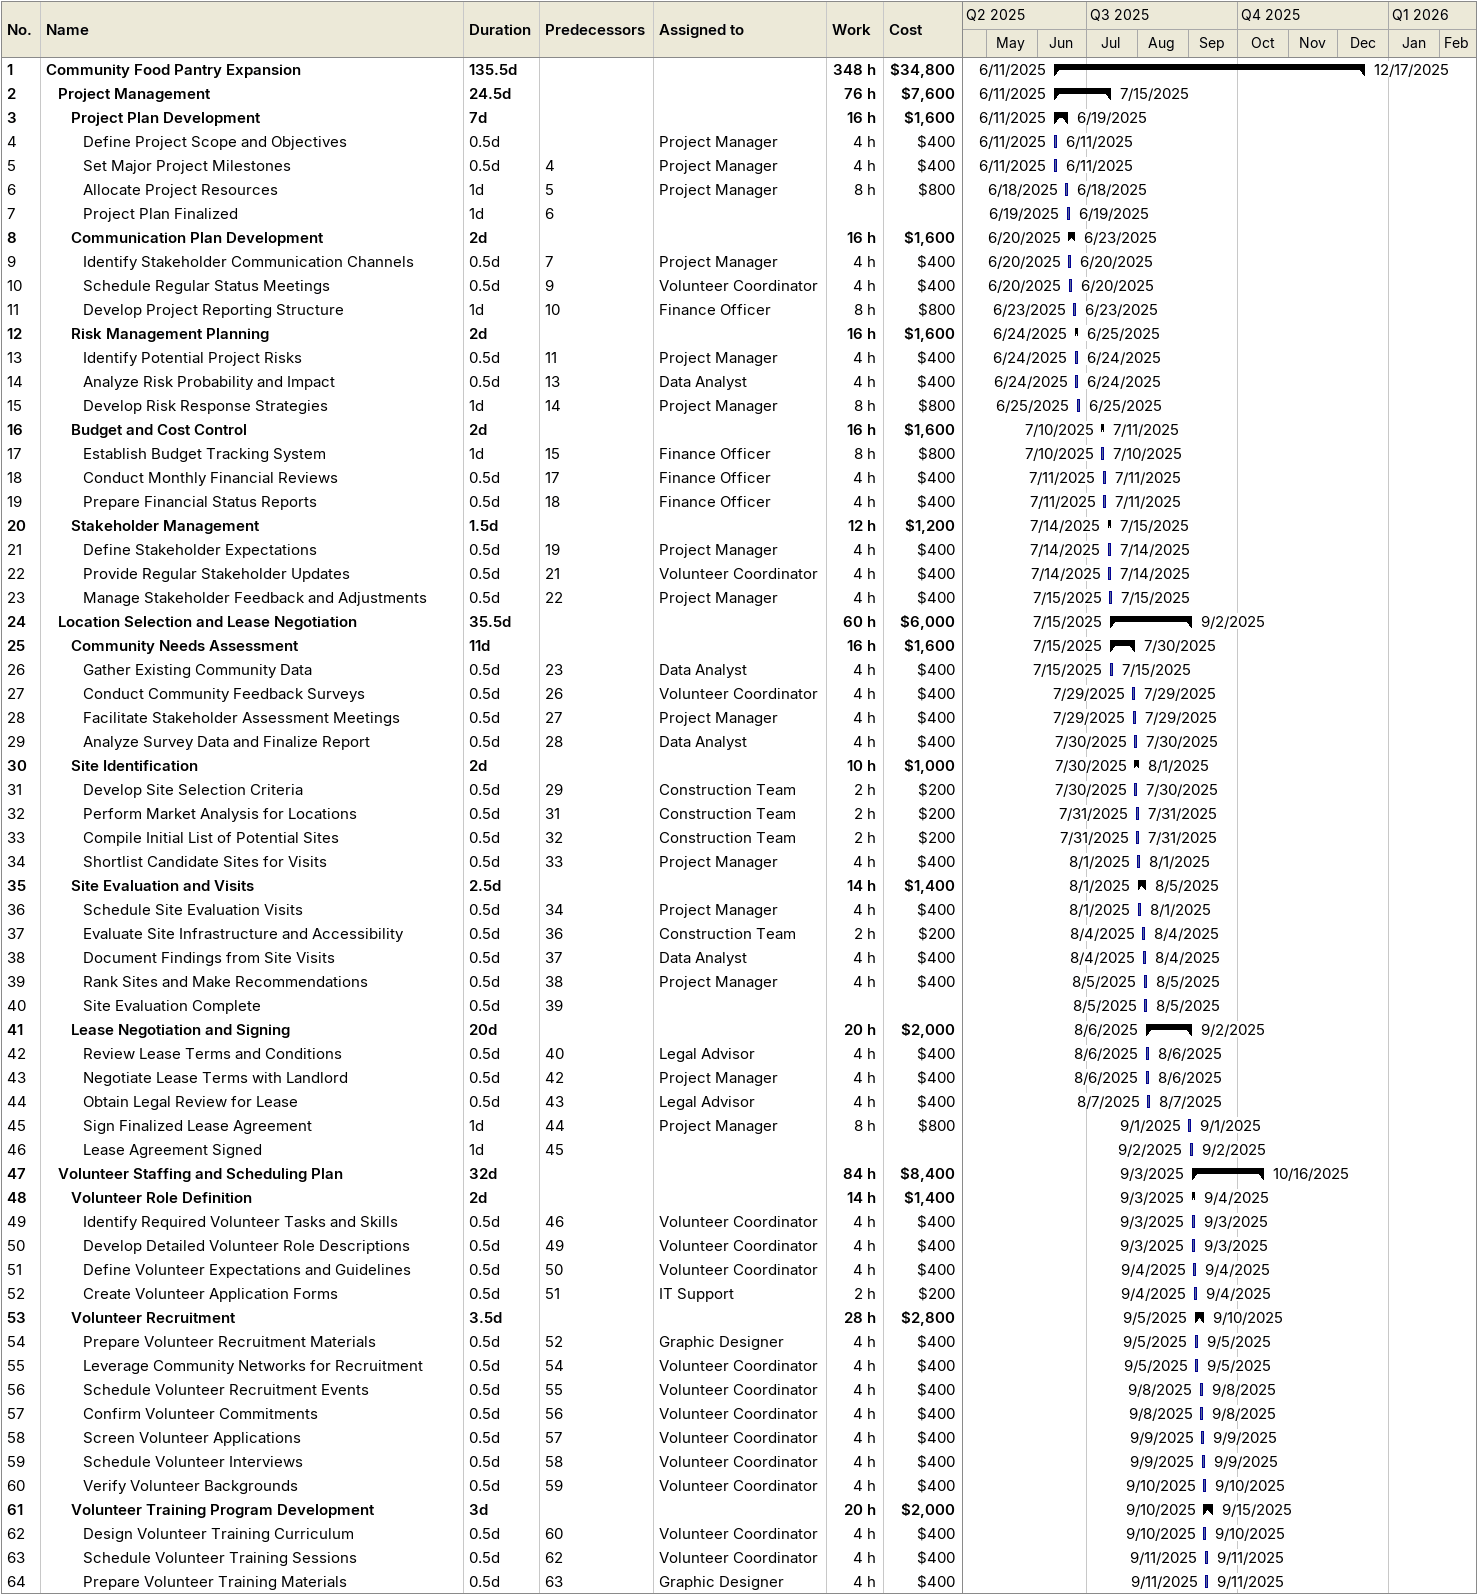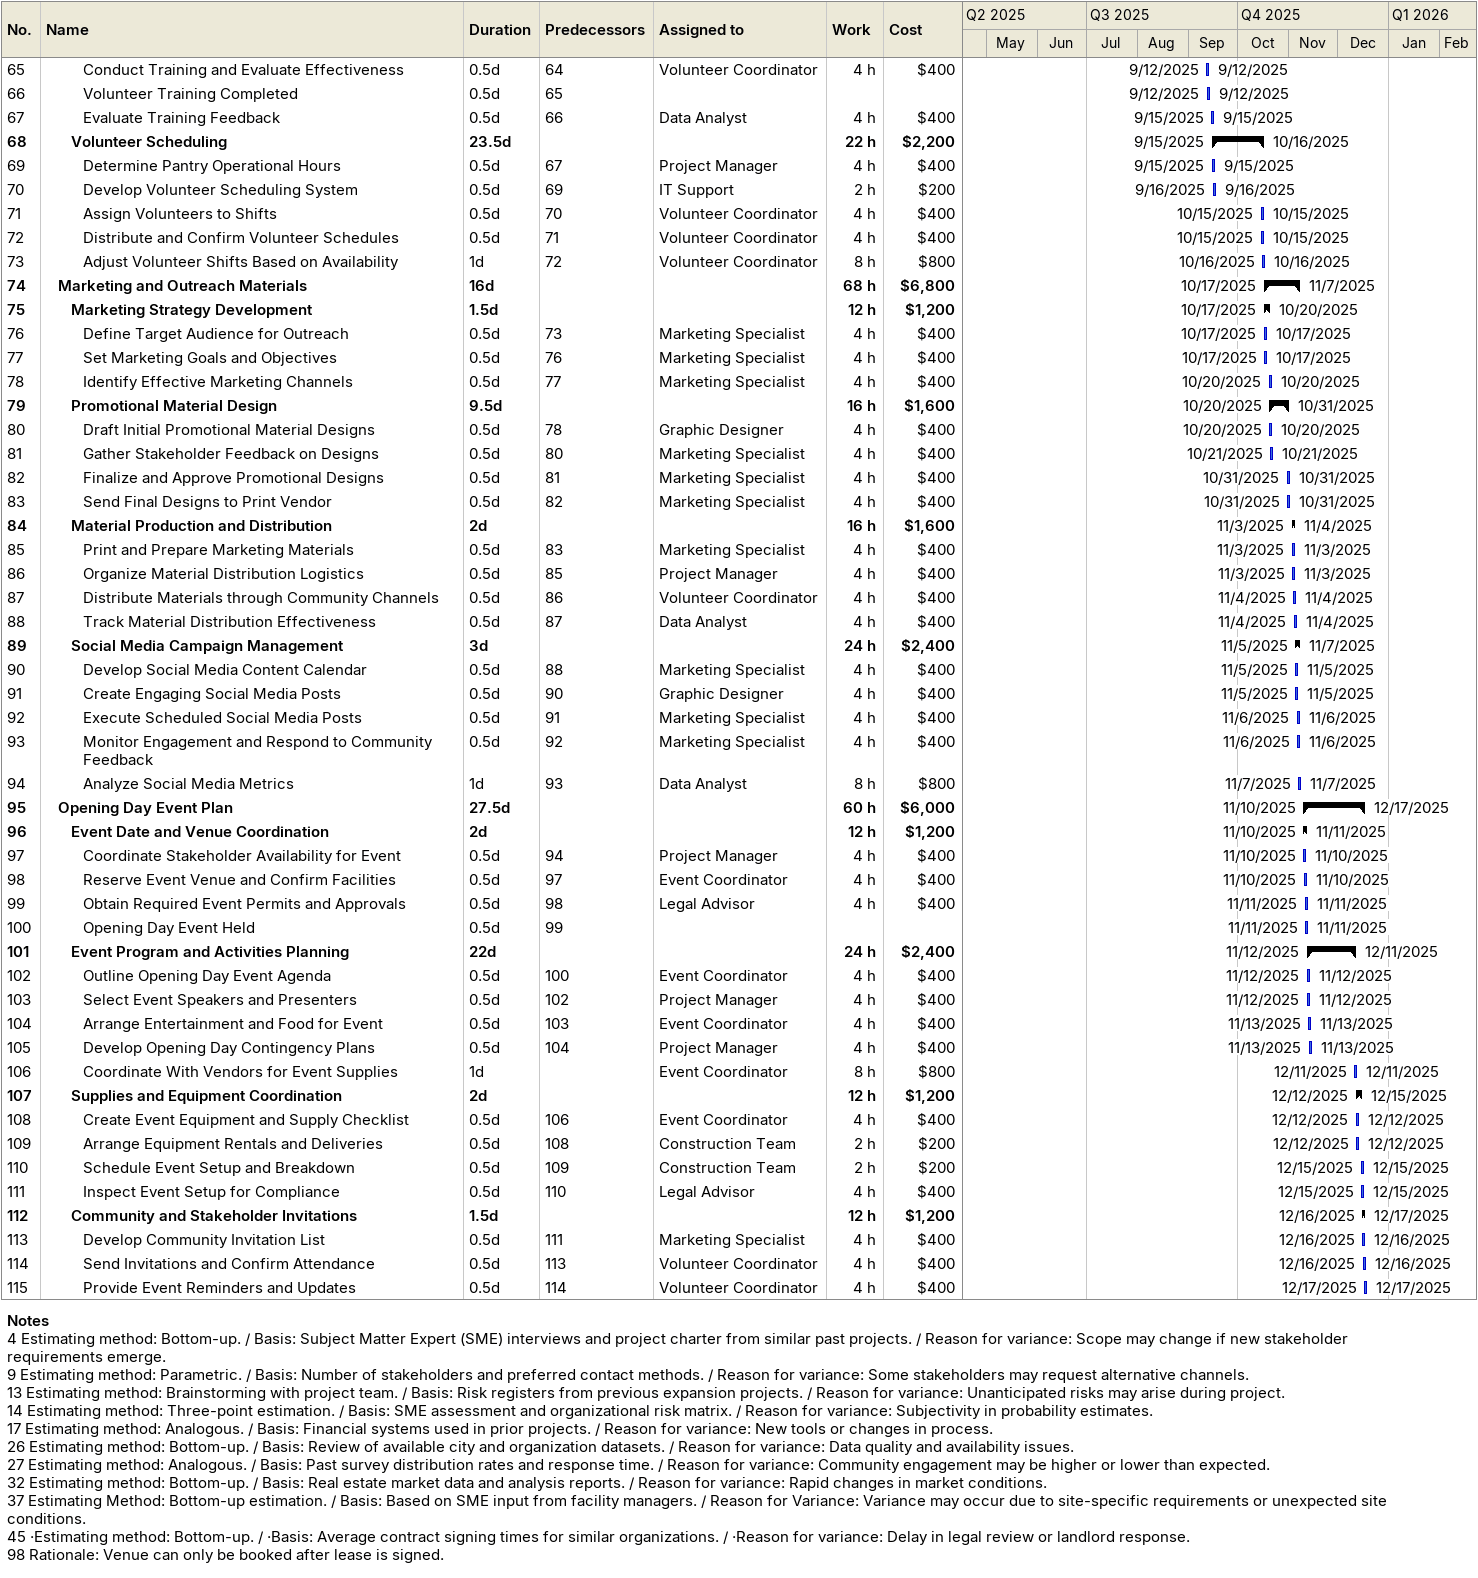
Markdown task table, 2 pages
| ID | Level | Task | Duration | Start | Finish | Predecessors | Resources | Work (h) | Cost ($) |
|---|---|---|---|---|---|---|---|---|---|
| 1 | 1 | **Community Food Pantry Expansion** | 135.5d | 2025-06-11 | 2025-12-17 |  |  | 348 | 34800 |
| 2 | 2 | **Project Management** | 24.5d | 2025-06-11 | 2025-07-15 |  |  | 76 | 7600 |
| 3 | 3 | **Project Plan Development** | 7d | 2025-06-11 | 2025-06-19 |  |  | 16 | 1600 |
| 4 | 4 | Define Project Scope and Objectives | 0.5d | 2025-06-11 | 2025-06-11 |  | Project Manager | 4 | 400 |
| 5 | 4 | Set Major Project Milestones | 0.5d | 2025-06-11 | 2025-06-11 | 4 | Project Manager | 4 | 400 |
| 6 | 4 | Allocate Project Resources | 1d | 2025-06-18 | 2025-06-18 | 5 | Project Manager | 8 | 800 |
| 7 | 4 | Project Plan Finalized | 1d | 2025-06-19 | 2025-06-19 | 6 |  |  |  |
| 8 | 3 | **Communication Plan Development** | 2d | 2025-06-20 | 2025-06-23 |  |  | 16 | 1600 |
| 9 | 4 | Identify Stakeholder Communication Channels | 0.5d | 2025-06-20 | 2025-06-20 | 7 | Project Manager | 4 | 400 |
| 10 | 4 | Schedule Regular Status Meetings | 0.5d | 2025-06-20 | 2025-06-20 | 9 | Volunteer Coordinator | 4 | 400 |
| 11 | 4 | Develop Project Reporting Structure | 1d | 2025-06-23 | 2025-06-23 | 10 | Finance Officer | 8 | 800 |
| 12 | 3 | **Risk Management Planning** | 2d | 2025-06-24 | 2025-06-25 |  |  | 16 | 1600 |
| 13 | 4 | Identify Potential Project Risks | 0.5d | 2025-06-24 | 2025-06-24 | 11 | Project Manager | 4 | 400 |
| 14 | 4 | Analyze Risk Probability and Impact | 0.5d | 2025-06-24 | 2025-06-24 | 13 | Data Analyst | 4 | 400 |
| 15 | 4 | Develop Risk Response Strategies | 1d | 2025-06-25 | 2025-06-25 | 14 | Project Manager | 8 | 800 |
| 16 | 3 | **Budget and Cost Control** | 2d | 2025-07-10 | 2025-07-11 |  |  | 16 | 1600 |
| 17 | 4 | Establish Budget Tracking System | 1d | 2025-07-10 | 2025-07-10 | 15 | Finance Officer | 8 | 800 |
| 18 | 4 | Conduct Monthly Financial Reviews | 0.5d | 2025-07-11 | 2025-07-11 | 17 | Finance Officer | 4 | 400 |
| 19 | 4 | Prepare Financial Status Reports | 0.5d | 2025-07-11 | 2025-07-11 | 18 | Finance Officer | 4 | 400 |
| 20 | 3 | **Stakeholder Management** | 1.5d | 2025-07-14 | 2025-07-15 |  |  | 12 | 1200 |
| 21 | 4 | Define Stakeholder Expectations | 0.5d | 2025-07-14 | 2025-07-14 | 19 | Project Manager | 4 | 400 |
| 22 | 4 | Provide Regular Stakeholder Updates | 0.5d | 2025-07-14 | 2025-07-14 | 21 | Volunteer Coordinator | 4 | 400 |
| 23 | 4 | Manage Stakeholder Feedback and Adjustments | 0.5d | 2025-07-15 | 2025-07-15 | 22 | Project Manager | 4 | 400 |
| 24 | 2 | **Location Selection and Lease Negotiation** | 35.5d | 2025-07-15 | 2025-09-02 |  |  | 60 | 6000 |
| 25 | 3 | **Community Needs Assessment** | 11d | 2025-07-15 | 2025-07-30 |  |  | 16 | 1600 |
| 26 | 4 | Gather Existing Community Data | 0.5d | 2025-07-15 | 2025-07-15 | 23 | Data Analyst | 4 | 400 |
| 27 | 4 | Conduct Community Feedback Surveys | 0.5d | 2025-07-29 | 2025-07-29 | 26 | Volunteer Coordinator | 4 | 400 |
| 28 | 4 | Facilitate Stakeholder Assessment Meetings | 0.5d | 2025-07-29 | 2025-07-29 | 27 | Project Manager | 4 | 400 |
| 29 | 4 | Analyze Survey Data and Finalize Report | 0.5d | 2025-07-30 | 2025-07-30 | 28 | Data Analyst | 4 | 400 |
| 30 | 3 | **Site Identification** | 2d | 2025-07-30 | 2025-08-01 |  |  | 10 | 1000 |
| 31 | 4 | Develop Site Selection Criteria | 0.5d | 2025-07-30 | 2025-07-30 | 29 | Construction Team | 2 | 200 |
| 32 | 4 | Perform Market Analysis for Locations | 0.5d | 2025-07-31 | 2025-07-31 | 31 | Construction Team | 2 | 200 |
| 33 | 4 | Compile Initial List of Potential Sites | 0.5d | 2025-07-31 | 2025-07-31 | 32 | Construction Team | 2 | 200 |
| 34 | 4 | Shortlist Candidate Sites for Visits | 0.5d | 2025-08-01 | 2025-08-01 | 33 | Project Manager | 4 | 400 |
| 35 | 3 | **Site Evaluation and Visits** | 2.5d | 2025-08-01 | 2025-08-05 |  |  | 14 | 1400 |
| 36 | 4 | Schedule Site Evaluation Visits | 0.5d | 2025-08-01 | 2025-08-01 | 34 | Project Manager | 4 | 400 |
| 37 | 4 | Evaluate Site Infrastructure and Accessibility | 0.5d | 2025-08-04 | 2025-08-04 | 36 | Construction Team | 2 | 200 |
| 38 | 4 | Document Findings from Site Visits | 0.5d | 2025-08-04 | 2025-08-04 | 37 | Data Analyst | 4 | 400 |
| 39 | 4 | Rank Sites and Make Recommendations | 0.5d | 2025-08-05 | 2025-08-05 | 38 | Project Manager | 4 | 400 |
| 40 | 4 | Site Evaluation Complete | 0.5d | 2025-08-05 | 2025-08-05 | 39 |  |  |  |
| 41 | 3 | **Lease Negotiation and Signing** | 20d | 2025-08-06 | 2025-09-02 |  |  | 20 | 2000 |
| 42 | 4 | Review Lease Terms and Conditions | 0.5d | 2025-08-06 | 2025-08-06 | 40 | Legal Advisor | 4 | 400 |
| 43 | 4 | Negotiate Lease Terms with Landlord | 0.5d | 2025-08-06 | 2025-08-06 | 42 | Project Manager | 4 | 400 |
| 44 | 4 | Obtain Legal Review for Lease | 0.5d | 2025-08-07 | 2025-08-07 | 43 | Legal Advisor | 4 | 400 |
| 45 | 4 | Sign Finalized Lease Agreement | 1d | 2025-09-01 | 2025-09-01 | 44 | Project Manager | 8 | 800 |
| 46 | 4 | Lease Agreement Signed | 1d | 2025-09-02 | 2025-09-02 | 45 |  |  |  |
| 47 | 2 | **Volunteer Staffing and Scheduling Plan** | 32d | 2025-09-03 | 2025-10-16 |  |  | 84 | 8400 |
| 48 | 3 | **Volunteer Role Definition** | 2d | 2025-09-03 | 2025-09-04 |  |  | 14 | 1400 |
| 49 | 4 | Identify Required Volunteer Tasks and Skills | 0.5d | 2025-09-03 | 2025-09-03 | 46 | Volunteer Coordinator | 4 | 400 |
| 50 | 4 | Develop Detailed Volunteer Role Descriptions | 0.5d | 2025-09-03 | 2025-09-03 | 49 | Volunteer Coordinator | 4 | 400 |
| 51 | 4 | Define Volunteer Expectations and Guidelines | 0.5d | 2025-09-04 | 2025-09-04 | 50 | Volunteer Coordinator | 4 | 400 |
| 52 | 4 | Create Volunteer Application Forms | 0.5d | 2025-09-04 | 2025-09-04 | 51 | IT Support | 2 | 200 |
| 53 | 3 | **Volunteer Recruitment** | 3.5d | 2025-09-05 | 2025-09-10 |  |  | 28 | 2800 |
| 54 | 4 | Prepare Volunteer Recruitment Materials | 0.5d | 2025-09-05 | 2025-09-05 | 52 | Graphic Designer | 4 | 400 |
| 55 | 4 | Leverage Community Networks for Recruitment | 0.5d | 2025-09-05 | 2025-09-05 | 54 | Volunteer Coordinator | 4 | 400 |
| 56 | 4 | Schedule Volunteer Recruitment Events | 0.5d | 2025-09-08 | 2025-09-08 | 55 | Volunteer Coordinator | 4 | 400 |
| 57 | 4 | Confirm Volunteer Commitments | 0.5d | 2025-09-08 | 2025-09-08 | 56 | Volunteer Coordinator | 4 | 400 |
| 58 | 4 | Screen Volunteer Applications | 0.5d | 2025-09-09 | 2025-09-09 | 57 | Volunteer Coordinator | 4 | 400 |
| 59 | 4 | Schedule Volunteer Interviews | 0.5d | 2025-09-09 | 2025-09-09 | 58 | Volunteer Coordinator | 4 | 400 |
| 60 | 4 | Verify Volunteer Backgrounds | 0.5d | 2025-09-10 | 2025-09-10 | 59 | Volunteer Coordinator | 4 | 400 |
| 61 | 3 | **Volunteer Training Program Development** | 3d | 2025-09-10 | 2025-09-15 |  |  | 20 | 2000 |
| 62 | 4 | Design Volunteer Training Curriculum | 0.5d | 2025-09-10 | 2025-09-10 | 60 | Volunteer Coordinator | 4 | 400 |
| 63 | 4 | Schedule Volunteer Training Sessions | 0.5d | 2025-09-11 | 2025-09-11 | 62 | Volunteer Coordinator | 4 | 400 |
| 64 | 4 | Prepare Volunteer Training Materials | 0.5d | 2025-09-11 | 2025-09-11 | 63 | Graphic Designer | 4 | 400 |
| 65 | 4 | Conduct Training and Evaluate Effectiveness | 0.5d | 2025-09-12 | 2025-09-12 | 64 | Volunteer Coordinator | 4 | 400 |
| 66 | 4 | Volunteer Training Completed | 0.5d | 2025-09-12 | 2025-09-12 | 65 |  |  |  |
| 67 | 4 | Evaluate Training Feedback | 0.5d | 2025-09-15 | 2025-09-15 | 66 | Data Analyst | 4 | 400 |
| 68 | 3 | **Volunteer Scheduling** | 23.5d | 2025-09-15 | 2025-10-16 |  |  | 22 | 2200 |
| 69 | 4 | Determine Pantry Operational Hours | 0.5d | 2025-09-15 | 2025-09-15 | 67 | Project Manager | 4 | 400 |
| 70 | 4 | Develop Volunteer Scheduling System | 0.5d | 2025-09-16 | 2025-09-16 | 69 | IT Support | 2 | 200 |
| 71 | 4 | Assign Volunteers to Shifts | 0.5d | 2025-10-15 | 2025-10-15 | 70 | Volunteer Coordinator | 4 | 400 |
| 72 | 4 | Distribute and Confirm Volunteer Schedules | 0.5d | 2025-10-15 | 2025-10-15 | 71 | Volunteer Coordinator | 4 | 400 |
| 73 | 4 | Adjust Volunteer Shifts Based on Availability | 1d | 2025-10-16 | 2025-10-16 | 72 | Volunteer Coordinator | 8 | 800 |
| 74 | 2 | **Marketing and Outreach Materials** | 16d | 2025-10-17 | 2025-11-07 |  |  | 68 | 6800 |
| 75 | 3 | **Marketing Strategy Development** | 1.5d | 2025-10-17 | 2025-10-20 |  |  | 12 | 1200 |
| 76 | 4 | Define Target Audience for Outreach | 0.5d | 2025-10-17 | 2025-10-17 | 73 | Marketing Specialist | 4 | 400 |
| 77 | 4 | Set Marketing Goals and Objectives | 0.5d | 2025-10-17 | 2025-10-17 | 76 | Marketing Specialist | 4 | 400 |
| 78 | 4 | Identify Effective Marketing Channels | 0.5d | 2025-10-20 | 2025-10-20 | 77 | Marketing Specialist | 4 | 400 |
| 79 | 3 | **Promotional Material Design** | 9.5d | 2025-10-20 | 2025-10-31 |  |  | 16 | 1600 |
| 80 | 4 | Draft Initial Promotional Material Designs | 0.5d | 2025-10-20 | 2025-10-20 | 78 | Graphic Designer | 4 | 400 |
| 81 | 4 | Gather Stakeholder Feedback on Designs | 0.5d | 2025-10-21 | 2025-10-21 | 80 | Marketing Specialist | 4 | 400 |
| 82 | 4 | Finalize and Approve Promotional Designs | 0.5d | 2025-10-31 | 2025-10-31 | 81 | Marketing Specialist | 4 | 400 |
| 83 | 4 | Send Final Designs to Print Vendor | 0.5d | 2025-10-31 | 2025-10-31 | 82 | Marketing Specialist | 4 | 400 |
| 84 | 3 | **Material Production and Distribution** | 2d | 2025-11-03 | 2025-11-04 |  |  | 16 | 1600 |
| 85 | 4 | Print and Prepare Marketing Materials | 0.5d | 2025-11-03 | 2025-11-03 | 83 | Marketing Specialist | 4 | 400 |
| 86 | 4 | Organize Material Distribution Logistics | 0.5d | 2025-11-03 | 2025-11-03 | 85 | Project Manager | 4 | 400 |
| 87 | 4 | Distribute Materials through Community Channels | 0.5d | 2025-11-04 | 2025-11-04 | 86 | Volunteer Coordinator | 4 | 400 |
| 88 | 4 | Track Material Distribution Effectiveness | 0.5d | 2025-11-04 | 2025-11-04 | 87 | Data Analyst | 4 | 400 |
| 89 | 3 | **Social Media Campaign Management** | 3d | 2025-11-05 | 2025-11-07 |  |  | 24 | 2400 |
| 90 | 4 | Develop Social Media Content Calendar | 0.5d | 2025-11-05 | 2025-11-05 | 88 | Marketing Specialist | 4 | 400 |
| 91 | 4 | Create Engaging Social Media Posts | 0.5d | 2025-11-05 | 2025-11-05 | 90 | Graphic Designer | 4 | 400 |
| 92 | 4 | Execute Scheduled Social Media Posts | 0.5d | 2025-11-06 | 2025-11-06 | 91 | Marketing Specialist | 4 | 400 |
| 93 | 4 | Monitor Engagement and Respond to Community Feedback | 0.5d | 2025-11-06 | 2025-11-06 | 92 | Marketing Specialist | 4 | 400 |
| 94 | 4 | Analyze Social Media Metrics | 1d | 2025-11-07 | 2025-11-07 | 93 | Data Analyst | 8 | 800 |
| 95 | 2 | **Opening Day Event Plan** | 27.5d | 2025-11-10 | 2025-12-17 |  |  | 60 | 6000 |
| 96 | 3 | **Event Date and Venue Coordination** | 2d | 2025-11-10 | 2025-11-11 |  |  | 12 | 1200 |
| 97 | 4 | Coordinate Stakeholder Availability for Event | 0.5d | 2025-11-10 | 2025-11-10 | 94 | Project Manager | 4 | 400 |
| 98 | 4 | Reserve Event Venue and Confirm Facilities | 0.5d | 2025-11-10 | 2025-11-10 | 97 | Event Coordinator | 4 | 400 |
| 99 | 4 | Obtain Required Event Permits and Approvals | 0.5d | 2025-11-11 | 2025-11-11 | 98 | Legal Advisor | 4 | 400 |
| 100 | 4 | Opening Day Event Held | 0.5d | 2025-11-11 | 2025-11-11 | 99 |  |  |  |
| 101 | 3 | **Event Program and Activities Planning** | 22d | 2025-11-12 | 2025-12-11 |  |  | 24 | 2400 |
| 102 | 4 | Outline Opening Day Event Agenda | 0.5d | 2025-11-12 | 2025-11-12 | 100 | Event Coordinator | 4 | 400 |
| 103 | 4 | Select Event Speakers and Presenters | 0.5d | 2025-11-12 | 2025-11-12 | 102 | Project Manager | 4 | 400 |
| 104 | 4 | Arrange Entertainment and Food for Event | 0.5d | 2025-11-13 | 2025-11-13 | 103 | Event Coordinator | 4 | 400 |
| 105 | 4 | Develop Opening Day Contingency Plans | 0.5d | 2025-11-13 | 2025-11-13 | 104 | Project Manager | 4 | 400 |
| 106 | 4 | Coordinate With Vendors for Event Supplies | 1d | 2025-12-11 | 2025-12-11 |  | Event Coordinator | 8 | 800 |
| 107 | 3 | **Supplies and Equipment Coordination** | 2d | 2025-12-12 | 2025-12-15 |  |  | 12 | 1200 |
| 108 | 4 | Create Event Equipment and Supply Checklist | 0.5d | 2025-12-12 | 2025-12-12 | 106 | Event Coordinator | 4 | 400 |
| 109 | 4 | Arrange Equipment Rentals and Deliveries | 0.5d | 2025-12-12 | 2025-12-12 | 108 | Construction Team | 2 | 200 |
| 110 | 4 | Schedule Event Setup and Breakdown | 0.5d | 2025-12-15 | 2025-12-15 | 109 | Construction Team | 2 | 200 |
| 111 | 4 | Inspect Event Setup for Compliance | 0.5d | 2025-12-15 | 2025-12-15 | 110 | Legal Advisor | 4 | 400 |
| 112 | 3 | **Community and Stakeholder Invitations** | 1.5d | 2025-12-16 | 2025-12-17 |  |  | 12 | 1200 |
| 113 | 4 | Develop Community Invitation List | 0.5d | 2025-12-16 | 2025-12-16 | 111 | Marketing Specialist | 4 | 400 |
| 114 | 4 | Send Invitations and Confirm Attendance | 0.5d | 2025-12-16 | 2025-12-16 | 113 | Volunteer Coordinator | 4 | 400 |
| 115 | 4 | Provide Event Reminders and Updates | 0.5d | 2025-12-17 | 2025-12-17 | 114 | Volunteer Coordinator | 4 | 400 |

Notes
- 4: Estimating method: Bottom-up. / Basis: Subject Matter Expert (SME) interviews and project charter from similar past projects. / Reason for variance: Scope may change if new stakeholder requirements emerge.
- 9: Estimating method: Parametric. / Basis: Number of stakeholders and preferred contact methods. / Reason for variance: Some stakeholders may request alternative channels.
- 13: Estimating method: Brainstorming with project team. / Basis: Risk registers from previous expansion projects. / Reason for variance: Unanticipated risks may arise during project.
- 14: Estimating method: Three-point estimation. / Basis: SME assessment and organizational risk matrix. / Reason for variance: Subjectivity in probability estimates.
- 17: Estimating method: Analogous. / Basis: Financial systems used in prior projects. / Reason for variance: New tools or changes in process.
- 26: Estimating method: Bottom-up. / Basis: Review of available city and organization datasets. / Reason for variance: Data quality and availability issues.
- 27: Estimating method: Analogous. / Basis: Past survey distribution rates and response time. / Reason for variance: Community engagement may be higher or lower than expected.
- 32: Estimating method: Bottom-up. / Basis: Real estate market data and analysis reports. / Reason for variance: Rapid changes in market conditions.
- 37: Estimating Method: Bottom-up estimation. / Basis: Based on SME input from facility managers. / Reason for Variance: Variance may occur due to site-specific requirements or unexpected site conditions.
- 45: ·Estimating method: Bottom-up. / ·Basis: Average contract signing times for similar organizations. / ·Reason for variance: Delay in legal review or landlord response.
- 98: Rationale: Venue can only be booked after lease is signed.
